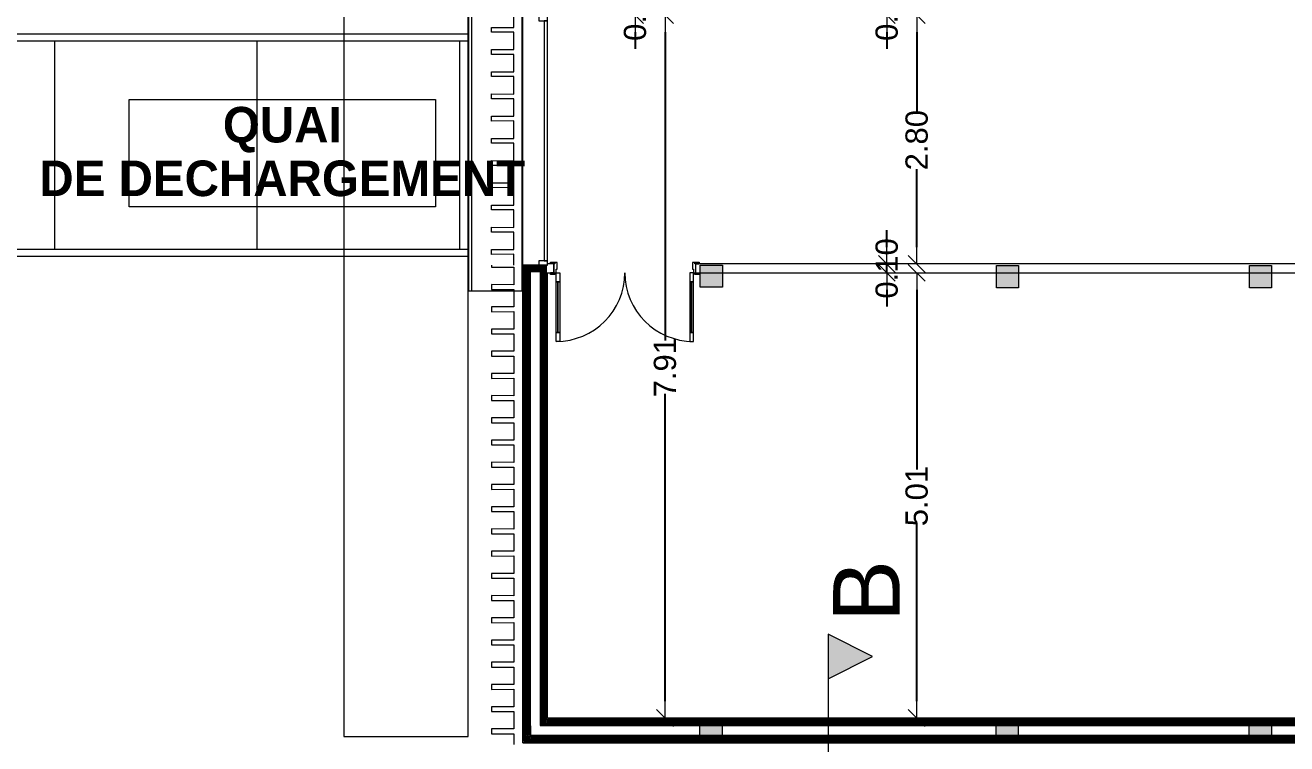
# Model space of a CAD drawing. Header units: millimetres. Extents: x -284281 to 1648660, y -821378 to -151356.
# Drawn here: x -212502 to -198307, y -253406 to -245319 of the extents above; entities that cross this region are included whole.
import ezdxf

# ---------------------------------------------------------------- set-up
doc = ezdxf.new("R2010")
doc.units = ezdxf.units.MM
doc.header["$MEASUREMENT"] = 0
doc.set_wipeout_variables(frame=1)
doc.linetypes.add('Wipeout_Contour', pattern=[1000, 0, -1000])
doc.layers.get('Defpoints').update_dxf_attribs({"color": 250})
for name, color, linetype in [('Cars', 7, 'Continuous'), ('Cotations - 1_100', 7, 'Continuous'), ('Hachure', 7, 'Continuous'), ('Marques - Coupes', 7, 'Continuous'), ('Nouveau_0', 7, 'Continuous'), ('Nouveau_Co-Structure', 7, 'Continuous'), ('Portes ARCHICAD', 7, 'Continuous'), ('Sols_ Dalles', 7, 'Continuous'), ('Structure - Murs extérieurs', 7, 'Continuous')]:
    doc.layers.add(name, color=color, linetype=linetype)
doc.styles.add('STYLE_GENERE_2', font='arial.ttf')
doc.styles.add('STYLE_GENERE_4', font='AGENCYB.TTF')
doc.dimstyles.new('STYLE_GENERE__4', dxfattribs={"dimtxt": 250, "dimasz": 190, "dimexe": 0.18, "dimexo": 0.0625, "dimgap": 0, "dimtad": 0, "dimlfac": 0.001, "dimzin": 0, "dimdsep": 46, "dimtxsty": 'STYLE_GENERE_2', "dimblk": 'ARROWHEAD_6', "dimblk1": 'ARROWHEAD_6', "dimblk2": 'ARROWHEAD_6', "dimcen": 0.09, "dimse1": 1, "dimse2": 1, "dimclrd": 7, "dimclre": 7, "dimclrt": 7, "dimazin": 0, "dimtfac": 1, "dimtdec": 4, "dimtmove": 0, "dimatfit": 3, "dimfxl": 1, "dimtolj": 1, "dimtzin": 0, "dimarcsym": 0})
doc.dimstyles.new('STYLE_GENERE__5', dxfattribs={"dimtxt": 250, "dimasz": 190, "dimexe": 0.18, "dimexo": 0.0625, "dimgap": 0, "dimtad": 0, "dimtih": 1, "dimtoh": 1, "dimlfac": 0.001, "dimzin": 0, "dimdsep": 46, "dimtxsty": 'STYLE_GENERE_2', "dimblk": 'ARROWHEAD_6', "dimblk1": 'ARROWHEAD_6', "dimblk2": 'ARROWHEAD_6', "dimcen": 0.09, "dimse1": 1, "dimse2": 1, "dimclrd": 7, "dimclre": 7, "dimclrt": 7, "dimazin": 0, "dimtfac": 1, "dimtdec": 4, "dimtmove": 0, "dimatfit": 3, "dimfxl": 1, "dimtolj": 1, "dimtzin": 0, "dimarcsym": 0})
pattern_1 = [(45, (0, 175), (-55.684659, 55.684659), [0, -52.5, 0, -78.75]), (110, (175, 175), (74.000794, 26.934086), [0, -38.5, 0, -66.5])]
pattern_2 = [(45, (0, 0), (-7.0710678, 7.0710678), [])]

# ---------------------------------------------------------------- blocks, each defined once
blk = doc.blocks.new('Mur_3_1', base_point=(244226, -253396))
at = {"color": 254, "linetype": 'Wipeout_Contour', "lineweight": 0, "ltscale": 1005184.760481232}
blk.add_wipeout([(219226, -253381), (219226, -253396), (219241, -253381)], dxfattribs=at)
at = {"linetype": 'Continuous', "lineweight": 5, "true_color": 0x5f5f5f}
h = blk.add_hatch(dxfattribs=at)
h.set_pattern_fill('ENDUIT_0001', color=251, style=0, pattern_type=2)
h.set_pattern_definition(pattern_1)
h.paths.add_polyline_path([(219226, -253381), (219226, -253396), (219241, -253381)])
at = {"color": 254, "linetype": 'Wipeout_Contour', "lineweight": 0, "ltscale": 1005132.996614195}
blk.add_wipeout([(219311, -253311), (219241, -253311), (219241, -253381)], dxfattribs=at)
at = {"linetype": 'Continuous', "lineweight": 5, "true_color": 0x5f5f5f}
h = blk.add_hatch(dxfattribs=at)
h.set_pattern_fill('BRIQUES_TERRE_CUITE__INT_97', color=251, style=0, pattern_type=2)
h.set_pattern_definition(pattern_2)
h.paths.add_polyline_path([(219311, -253311), (219241, -253311), (219241, -253381)])
at = {"color": 254, "linetype": 'Wipeout_Contour', "lineweight": 0, "ltscale": 1005077.412190954}
blk.add_wipeout([(219421, -253201), (219311, -253201), (219311, -253311)], dxfattribs=at)
at = {"color": 254, "linetype": 'Wipeout_Contour', "lineweight": 0, "ltscale": 1005104.347246534}
blk.add_wipeout([(219491, -253116), (219491, -253131), (219506, -253116)], dxfattribs=at)
at = {"color": 254, "linetype": 'Wipeout_Contour', "lineweight": 0, "ltscale": 1005206.020442623}
blk.add_wipeout([(219226, -253396), (219241, -253396), (219241, -253381)], dxfattribs=at)
at = {"linetype": 'Continuous', "lineweight": 5, "true_color": 0x5f5f5f}
h = blk.add_hatch(dxfattribs=at)
h.set_pattern_fill('ENDUIT_0001', color=251, style=0, pattern_type=2)
h.set_pattern_definition(pattern_1)
h.paths.add_polyline_path([(219491, -253116), (219491, -253131), (219506, -253116)])
h = blk.add_hatch(dxfattribs=at)
h.set_pattern_fill('ENDUIT_0001', color=251, style=0, pattern_type=2)
h.set_pattern_definition(pattern_1)
h.paths.add_polyline_path([(219226, -253396), (219241, -253396), (219241, -253381)])
at = {"color": 254, "linetype": 'Wipeout_Contour', "lineweight": 0, "ltscale": 1005078.374192049}
blk.add_wipeout([(219421, -253131), (219421, -253201), (219491, -253131)], dxfattribs=at)
at = {"color": 254, "linetype": 'Wipeout_Contour', "lineweight": 0, "ltscale": 1373971.180505393}
blk.add_wipeout([(219241, -253396), (244211, -253396), (244211, -253381), (219241, -253381)], dxfattribs=at)
at = {"linetype": 'Continuous', "lineweight": 5, "true_color": 0x5f5f5f}
h = blk.add_hatch(dxfattribs=at)
h.set_pattern_fill('BRIQUES_TERRE_CUITE__INT_97', color=251, style=0, pattern_type=2)
h.set_pattern_definition(pattern_2)
h.paths.add_polyline_path([(219421, -253131), (219421, -253201), (219491, -253131)])
h = blk.add_hatch(dxfattribs=at)
h.set_pattern_fill('ENDUIT_0001', color=251, style=0, pattern_type=2)
h.set_pattern_definition(pattern_1)
h.paths.add_polyline_path([(219241, -253396), (244211, -253396), (244211, -253381), (219241, -253381)])
at = {"color": 254, "linetype": 'Wipeout_Contour', "lineweight": 0, "ltscale": 1005231.83702656}
blk.add_wipeout([(219241, -253381), (219311, -253381), (219311, -253311)], dxfattribs=at)
at = {"linetype": 'Continuous', "lineweight": 5, "true_color": 0x5f5f5f}
h = blk.add_hatch(dxfattribs=at)
h.set_pattern_fill('BRIQUES_TERRE_CUITE__INT_97', color=251, style=0, pattern_type=2)
h.set_pattern_definition(pattern_2)
h.paths.add_polyline_path([(219241, -253381), (219311, -253381), (219311, -253311)])
at = {"color": 7, "linetype": 'Continuous', "lineweight": 5, "flags": 128}
blk.add_lwpolyline([(219226, -253396), (219226, -253381)], dxfattribs=at)
at = {"color": 254, "linetype": 'Wipeout_Contour', "lineweight": 0, "ltscale": 1373840.174036348}
blk.add_wipeout([(219311, -253381), (244141, -253381), (244141, -253311), (219311, -253311)], dxfattribs=at)
at = {"linetype": 'Continuous', "lineweight": 5, "true_color": 0x5f5f5f}
h = blk.add_hatch(dxfattribs=at)
h.set_pattern_fill('BRIQUES_TERRE_CUITE__INT_97', color=251, style=0, pattern_type=2)
h.set_pattern_definition(pattern_2)
h.paths.add_polyline_path([(219311, -253381), (244141, -253381), (244141, -253311), (219311, -253311)])
at = {"color": 7, "linetype": 'Continuous', "lineweight": 5, "flags": 128}
blk.add_lwpolyline([(219226, -253396), (244211, -253396)], dxfattribs=at)
at = {"color": 254, "linetype": 'Wipeout_Contour', "lineweight": 0, "ltscale": 1005232.678426696}
blk.add_wipeout([(219311, -253311), (219421, -253311), (219421, -253201)], dxfattribs=at)
at = {"color": 7, "linetype": 'Continuous', "lineweight": 5}
for p, q in [((219311, -253201), (219311, -253311)), ((219241, -253311), (219241, -253381)), ((219241, -253381), (219311, -253381))]:
    blk.add_line(p, q, dxfattribs=at)
at = {"color": 254, "linetype": 'Wipeout_Contour', "lineweight": 0, "ltscale": 1373565.865385127}
blk.add_wipeout([(219421, -253311), (244031, -253311), (244031, -253201), (219421, -253201)], dxfattribs=at)
at = {"color": 7, "linetype": 'Continuous', "lineweight": 5}
for p, q in [((219311, -253311), (219421, -253311)), ((219421, -253311), (244031, -253311)), ((219311, -253381), (244141, -253381))]:
    blk.add_line(p, q, dxfattribs=at)
at = {"color": 254, "linetype": 'Wipeout_Contour', "lineweight": 0, "ltscale": 1005125.607326897}
blk.add_wipeout([(219506, -253116), (219491, -253131), (219506, -253131)], dxfattribs=at)
at = {"linetype": 'Continuous', "lineweight": 5, "true_color": 0x5f5f5f}
h = blk.add_hatch(dxfattribs=at)
h.set_pattern_fill('ENDUIT_0001', color=251, style=0, pattern_type=2)
h.set_pattern_definition(pattern_1)
h.paths.add_polyline_path([(219506, -253116), (219491, -253131), (219506, -253131)])
at = {"color": 254, "linetype": 'Wipeout_Contour', "lineweight": 0, "ltscale": 1366128.795733083}
blk.add_wipeout([(238846, -253116), (219506, -253116), (219506, -253131), (238846, -253131)], dxfattribs=at)
at = {"linetype": 'Continuous', "lineweight": 5, "true_color": 0x5f5f5f}
h = blk.add_hatch(dxfattribs=at)
h.set_pattern_fill('ENDUIT_0001', color=251, style=0, pattern_type=2)
h.set_pattern_definition(pattern_1)
h.paths.add_polyline_path([(238846, -253116), (219506, -253116), (219506, -253131), (238846, -253131)])
at = {"color": 254, "linetype": 'Wipeout_Contour', "lineweight": 0, "ltscale": 1005177.218901073}
blk.add_wipeout([(219491, -253131), (219421, -253201), (219491, -253201)], dxfattribs=at)
at = {"linetype": 'Continuous', "lineweight": 5, "true_color": 0x5f5f5f}
h = blk.add_hatch(dxfattribs=at)
h.set_pattern_fill('BRIQUES_TERRE_CUITE__INT_97', color=251, style=0, pattern_type=2)
h.set_pattern_definition(pattern_2)
h.paths.add_polyline_path([(219491, -253131), (219421, -253201), (219491, -253201)])
at = {"color": 254, "linetype": 'Wipeout_Contour', "lineweight": 0, "ltscale": 1373294.770412985}
blk.add_wipeout([(243961, -253131), (219491, -253131), (219491, -253201), (243961, -253201)], dxfattribs=at)
at = {"linetype": 'Continuous', "lineweight": 5, "true_color": 0x5f5f5f}
h = blk.add_hatch(dxfattribs=at)
h.set_pattern_fill('BRIQUES_TERRE_CUITE__INT_97', color=251, style=0, pattern_type=2)
h.set_pattern_definition(pattern_2)
h.paths.add_polyline_path([(243961, -253131), (219491, -253131), (219491, -253201), (243961, -253201)])
at = {"color": 7, "linetype": 'Continuous', "lineweight": 5}
for p, q in [((219421, -253131), (219421, -253201)), ((219421, -253201), (219491, -253201)), ((219491, -253116), (219491, -253131)), ((238846, -253131), (219491, -253131)), ((219491, -253201), (243961, -253201))]:
    blk.add_line(p, q, dxfattribs=at)
at = {"color": 7, "linetype": 'Continuous', "lineweight": 5, "flags": 128}
blk.add_lwpolyline([(238846, -253116), (219506, -253116)], dxfattribs=at)
blk = doc.blocks.new('Porte garage coulissante verticale 25')
at = {"layer": 'Portes ARCHICAD', "color": 7, "linetype": 'Continuous', "lineweight": 5}
for p, q in [((-1350, 0), (-1400, 0)), ((-1400, 0), (-1400, -100)), ((-1400, 0), (-1400, -15)), ((-1400, 0), (-1400, -15)), ((1350, 0), (-1350, 0)), ((-1350, 0), (-1350, -40)), ((-1350, -100), (-1350, 0)), ((1350, -40), (1350, 0)), ((1400, 0), (1350, 0)), ((1350, 0), (1350, -100)), ((1400, -100), (1400, 0)), ((1400, 0), (1400, -15)), ((1400, 0), (1400, -15)), ((-1400, -15), (-1400, -85)), ((-1400, -15), (-1400, -85)), ((-1400, -85), (-1400, -100)), ((-1400, -85), (-1400, -100)), ((-1400, -85), (-1400, -100)), ((-1400, -85), (-1400, -100)), ((-1400, -100), (-1350, -100)), ((-1400, -100), (-1400, -195)), ((-1400, -100), (-1400, -195)), ((-1350, -40), (1350, -40)), ((1350, -100), (1400, -100)), ((1400, -15), (1400, -85)), ((1400, -15), (1400, -85)), ((1400, -85), (1400, -100)), ((1400, -85), (1400, -100)), ((1400, -85), (1400, -100)), ((1400, -85), (1400, -100)), ((1400, -100), (1400, -195)), ((1400, -100), (1400, -195)), ((-1400, -195), (-1400, -265)), ((-1400, -195), (-1400, -265)), ((-1400, -265), (-1400, -280)), ((1400, -195), (1400, -265)), ((1400, -195), (1400, -265)), ((1400, -265), (1400, -280))]:
    blk.add_line(p, q, dxfattribs=at)
blk = doc.blocks.new('Mur_4_1', base_point=(219226, -253396))
at = {"color": 254, "linetype": 'Wipeout_Contour', "lineweight": 0, "ltscale": 1332168.259799446}
blk.add_wipeout([(219226, -253381), (219241, -253381), (219241, -248021), (219226, -248021)], dxfattribs=at)
at = {"linetype": 'Continuous', "lineweight": 5, "true_color": 0x5f5f5f}
h = blk.add_hatch(dxfattribs=at)
h.set_pattern_fill('ENDUIT_0001', color=251, style=0, pattern_type=2)
h.set_pattern_definition(pattern_1)
h.paths.add_polyline_path([(219226, -253381), (219241, -253381), (219241, -248021), (219226, -248021)])
at = {"color": 254, "linetype": 'Wipeout_Contour', "lineweight": 0, "ltscale": 1332226.776598071}
blk.add_wipeout([(219241, -248021), (219241, -253311), (219311, -253311), (219311, -248091)], dxfattribs=at)
at = {"linetype": 'Continuous', "lineweight": 5, "true_color": 0x5f5f5f}
h = blk.add_hatch(dxfattribs=at)
h.set_pattern_fill('BRIQUES_TERRE_CUITE__INT_97', color=251, style=0, pattern_type=2)
h.set_pattern_definition(pattern_2)
h.paths.add_polyline_path([(219241, -248021), (219241, -253311), (219311, -253311), (219311, -248091)])
at = {"color": 7, "linetype": 'Continuous', "lineweight": 5}
blk.add_line((219241, -253311), (219241, -253381), dxfattribs=at)
at = {"color": 254, "linetype": 'Wipeout_Contour', "lineweight": 0, "ltscale": 1332349.972017636}
blk.add_wipeout([(219311, -248091), (219311, -253201), (219421, -253201), (219421, -248091)], dxfattribs=at)
at = {"color": 7, "linetype": 'Continuous', "lineweight": 5}
blk.add_line((219311, -253201), (219311, -253311), dxfattribs=at)
at = {"color": 254, "linetype": 'Wipeout_Contour', "lineweight": 0, "ltscale": 1332593.106806887}
blk.add_wipeout([(219506, -253116), (219506, -248106), (219491, -248106), (219491, -253116)], dxfattribs=at)
at = {"linetype": 'Continuous', "lineweight": 5, "true_color": 0x5f5f5f}
h = blk.add_hatch(dxfattribs=at)
h.set_pattern_fill('ENDUIT_0001', color=251, style=0, pattern_type=2)
h.set_pattern_definition(pattern_1)
h.paths.add_polyline_path([(219506, -253116), (219506, -248106), (219491, -248106), (219491, -253116)])
at = {"color": 254, "linetype": 'Wipeout_Contour', "lineweight": 0, "ltscale": 1332376.448844972}
blk.add_wipeout([(219421, -248021), (219421, -253131), (219491, -253131), (219491, -248021)], dxfattribs=at)
at = {"linetype": 'Continuous', "lineweight": 5, "true_color": 0x5f5f5f}
h = blk.add_hatch(dxfattribs=at)
h.set_pattern_fill('BRIQUES_TERRE_CUITE__INT_97', color=251, style=0, pattern_type=2)
h.set_pattern_definition(pattern_2)
h.paths.add_polyline_path([(219421, -248021), (219421, -253131), (219491, -253131), (219491, -248021)])
at = {"color": 7, "linetype": 'Continuous', "lineweight": 5}
for p, q in [((219421, -253131), (219421, -253201)), ((219491, -253116), (219491, -253131))]:
    blk.add_line(p, q, dxfattribs=at)
at = {"color": 7, "linetype": 'Continuous', "lineweight": 5, "flags": 128}
blk.add_lwpolyline([(219506, -253116), (219506, -248106)], dxfattribs=at)
at = {"color": 254, "linetype": 'Wipeout_Contour', "lineweight": 0, "ltscale": 1324508.002782942}
blk.add_wipeout([(219311, -248091), (219421, -248091), (219421, -248021), (219241, -248021)], dxfattribs=at)
at = {"linetype": 'Continuous', "lineweight": 5, "true_color": 0x5f5f5f}
h = blk.add_hatch(dxfattribs=at)
h.set_pattern_fill('BRIQUES_TERRE_CUITE__INT_97', color=251, style=0, pattern_type=2)
h.set_pattern_definition(pattern_2)
h.paths.add_polyline_path([(219311, -248091), (219421, -248091), (219421, -248021), (219241, -248021)])
at = {"color": 7, "linetype": 'Continuous', "lineweight": 5}
for p, q in [((219241, -248021), (219226, -248021)), ((219241, -248021), (219241, -253311)), ((219311, -248021), (219241, -248021)), ((219311, -248021), (219241, -248021)), ((219406, -248021), (219311, -248021)), ((219406, -248021), (219311, -248021)), ((219311, -248091), (219311, -253201)), ((219311, -248091), (219421, -248091)), ((219421, -248021), (219406, -248021)), ((219421, -248021), (219406, -248021)), ((219491, -248021), (219421, -248021)), ((219421, -248091), (219421, -253131)), ((219491, -248021), (219491, -248106)), ((219506, -248021), (219491, -248021)), ((219491, -248106), (219506, -248106)), ((219491, -253116), (219491, -248106))]:
    blk.add_line(p, q, dxfattribs=at)
at = {"color": 7, "linetype": 'Continuous', "lineweight": 5, "flags": 128}
blk.add_lwpolyline([(219226, -248021), (219226, -253381)], dxfattribs=at)
at = {"layer": 'Portes ARCHICAD', "color": 7, "linetype": 'Continuous', "lineweight": 5, "zscale": 1000, "rotation": 270}
blk.add_blockref('Porte garage coulissante verticale 25', (219506, -246621), dxfattribs=at)
blk = doc.blocks.new('Porte double 25_7')
at = {"layer": 'Portes ARCHICAD', "color": 7, "linetype": 'Continuous', "lineweight": 5}
for p, q in [((-772, 772), (-772, 672)), ((-732, 772), (-772, 772)), ((-732, 672), (-732, 772)), ((732, 672), (732, 772)), ((732, 772), (772, 772)), ((772, 772), (772, 672)), ((-772, 672), (-732, 672)), ((-752, 672), (-752, 100)), ((772, 672), (732, 672)), ((752, 672), (752, 100)), ((-837, 0), (-837, 19)), ((-837, 19), (-787, 19)), ((-787, 0), (-837, 0)), ((-800, 0), (-837, 0)), ((-800, 0), (-837, 0)), ((-772, 0), (-800, 0)), ((-800, 0), (-800, -115)), ((-800, 0), (-800, -100)), ((-800, 0), (-800, -100)), ((-787, 19), (-787, 0)), ((-732, 100), (-772, 100)), ((-772, 100), (-772, 0)), ((-772, -40), (-772, 0)), ((-772, 0), (-732, 0)), ((-732, 0), (-732, 100)), ((732, 0), (732, 100)), ((732, 100), (772, 100)), ((772, 0), (732, 0)), ((772, 100), (772, 0)), ((800, 0), (772, 0)), ((772, 0), (772, -40)), ((787, 19), (837, 19)), ((787, 0), (787, 19)), ((837, 0), (787, 0)), ((800, -115), (800, 0)), ((800, 0), (800, -100)), ((800, 0), (800, -100)), ((800, 0), (837, 0)), ((800, 0), (837, 0)), ((837, 19), (837, 0)), ((-837, -119), (-837, -100)), ((-837, -100), (-787, -100)), ((-800, -100), (-837, -100)), ((-800, -100), (-837, -100)), ((-787, -119), (-837, -119)), ((-800, -115), (-760, -115)), ((-787, -100), (-787, -119)), ((-760, -40), (-772, -40)), ((-760, -115), (-760, -40)), ((772, -40), (760, -40)), ((760, -40), (760, -115)), ((760, -115), (800, -115)), ((787, -100), (837, -100)), ((787, -119), (787, -100)), ((837, -119), (787, -119)), ((800, -100), (837, -100)), ((800, -100), (837, -100)), ((837, -100), (837, -119))]:
    blk.add_line(p, q, dxfattribs=at)
at = {"layer": 'Portes ARCHICAD', "color": 7, "linetype": 'Continuous', "lineweight": 5, "flags": 128}
for points in [[(-772, 672), (-772, 100), (-752, 100), (-752, 672)], [(-752, 672), (-752, 100), (-732, 100), (-732, 672)], [(752, 672), (752, 100), (732, 100), (732, 672)], [(772, 672), (772, 100), (752, 100), (752, 672)]]:
    blk.add_lwpolyline(points, close=True, dxfattribs=at)
at = {"layer": 'Portes ARCHICAD', "color": 7, "linetype": 'Continuous', "lineweight": 5}
for centre, start, end in [((-772, 0), 0, 90), ((772, 0), 90, 180)]:
    blk.add_arc(centre, 772, start, end, dxfattribs=at)
blk = doc.blocks.new('Mur_136_1', base_point=(219226, -248106))
at = {"layer": 'Structure - Murs extérieurs', "color": 7, "linetype": 'Continuous', "lineweight": 5}
for p, q in [((219491, -248021), (219491, -248106)), ((219491, -248106), (219506, -248106)), ((219574, -248006), (219537, -248006)), ((219574, -248106), (219537, -248106)), ((219574, -248106), (219574, -248006)), ((221174, -248006), (221211, -248006)), ((221174, -248106), (221174, -248006)), ((221174, -248106), (221211, -248106))]:
    blk.add_line(p, q, dxfattribs=at)
at = {"layer": 'Structure - Murs extérieurs', "color": 7, "linetype": 'Continuous', "lineweight": 5, "flags": 128}
for points in [[(219574, -248006), (219506, -248006)], [(219506, -248106), (219574, -248106)], [(233861, -248006), (221174, -248006)], [(221174, -248106), (236597, -248106)]]:
    blk.add_lwpolyline(points, dxfattribs=at)
at = {"layer": 'Portes ARCHICAD', "color": 7, "linetype": 'Continuous', "lineweight": 5, "zscale": 1000, "rotation": 180}
blk.add_blockref('Porte double 25_7', (220374, -248106), dxfattribs=at)
blk = doc.blocks.new('Loading-Equipment_Dock-shelters_NORSUD_Retractible-Gate')
at = {"color": 251, "linetype": 'Continuous', "lineweight": 5, "true_color": 0x5f5f5f, "flags": 128}
for points in [[(-1636.016, -30.00005), (-1635, -30.00005), (1635, -30.00005), (1636.016, -30.00005), (1641.756, -30.00005), (1647.626, -30.00005), (1653.553, -30.00005), (1659.454, -30.00005), (1665.239, -30.00005), (1670.814, -30.00005), (1676.084, -30.00005), (1680.962, -30.00005), (1685.37, -30.00005), (1689.244, -30.00005), (1692.538, -30.00005), (1695.224, -30.00005), (1697.296, -30.00005), (1698.762, -30.00005), (1699.648, -30.00005), (1700, -30.00005), (1699.992, 0), (1699.648, 0), (1698.762, 0), (1697.296, 0), (1695.224, 0), (1692.538, 0), (1689.244, 0), (1685.37, 0), (1680.962, 0), (1676.084, 0), (1670.814, 0), (1665.239, 0), (1659.454, 0), (1653.553, 0), (1647.626, 0), (1641.756, 0), (1636.016, 0), (1635, 0), (-1635, 0), (-1636.016, 0), (-1641.756, 0), (-1647.626, 0), (-1653.553, 0), (-1659.454, 0), (-1665.24, 0), (-1670.814, 0), (-1676.084, 0), (-1680.962, 0), (-1685.37, 0), (-1689.244, 0), (-1692.538, 0), (-1695.224, 0), (-1697.296, 0), (-1698.762, 0), (-1699.648, 0), (-1700, 0), (-1699.992, -30.00005), (-1699.648, -30.00005), (-1698.762, -30.00005), (-1697.296, -30.00005), (-1695.224, -30.00005), (-1692.538, -30.00005), (-1689.244, -30.00005), (-1685.37, -30.00005), (-1680.962, -30.00005), (-1676.084, -30.00005), (-1670.814, -30.00005), (-1665.24, -30.00005), (-1659.454, -30.00005), (-1653.553, -30.00005), (-1647.626, -30.00005), (-1641.756, -30.00005)], [(-1700, -596.3749), (1700, -596.3749), (1700, -33.00335), (-1700, -33.00335)]]:
    blk.add_lwpolyline(points, close=True, dxfattribs=at)
blk = doc.blocks.new('Tôle profilée 25_35')
at = {"color": 7, "linetype": 'Continuous', "lineweight": 5}
for p, q in [((-250, 5395), (-250, 5372.5)), ((-250, 5372.5), (0, 5373.5)), ((0, 5373.5), (0, 5176.5)), ((-250, 5177.5), (-250, 5150)), ((0, 5176.5), (-250, 5177.5)), ((-250, 5150), (-250, 5122.5)), ((-250, 5122.5), (0, 5123.5)), ((0, 5123.5), (0, 4926.5)), ((-250, 4927.5), (-250, 4900)), ((0, 4926.5), (-250, 4927.5)), ((-250, 4900), (-250, 4872.5)), ((-250, 4872.5), (0, 4873.5)), ((0, 4873.5), (0, 4676.5)), ((-250, 4677.5), (-250, 4650)), ((0, 4676.5), (-250, 4677.5)), ((-250, 4650), (-250, 4622.5)), ((-250, 4622.5), (0, 4623.5)), ((0, 4623.5), (0, 4426.5)), ((-250, 4427.5), (-250, 4400)), ((0, 4426.5), (-250, 4427.5)), ((-250, 4400), (-250, 4372.5)), ((-250, 4372.5), (0, 4373.5)), ((0, 4373.5), (0, 4176.5)), ((-250, 4177.5), (-250, 4150)), ((0, 4176.5), (-250, 4177.5)), ((-250, 4150), (-250, 4122.5)), ((-250, 4122.5), (0, 4123.5)), ((0, 4123.5), (0, 3926.5)), ((-250, 3927.5), (-250, 3900)), ((0, 3926.5), (-250, 3927.5)), ((-250, 3900), (-250, 3872.5)), ((-250, 3872.5), (0, 3873.5)), ((0, 3873.5), (0, 3676.5)), ((-250, 3677.5), (-250, 3650)), ((0, 3676.5), (-250, 3677.5)), ((-250, 3650), (-250, 3622.5)), ((-250, 3622.5), (0, 3623.5)), ((0, 3623.5), (0, 3426.5)), ((-250, 3427.5), (-250, 3400)), ((0, 3426.5), (-250, 3427.5)), ((-250, 3400), (-250, 3372.5)), ((-250, 3372.5), (0, 3373.5)), ((0, 3373.5), (0, 3176.5)), ((-250, 3177.5), (-250, 3150)), ((0, 3176.5), (-250, 3177.5)), ((-250, 3150), (-250, 3122.5)), ((-250, 3122.5), (0, 3123.5)), ((0, 3123.5), (0, 2926.5)), ((-250, 2927.5), (-250, 2900)), ((0, 2926.5), (-250, 2927.5)), ((-250, 2900), (-250, 2872.5)), ((-250, 2872.5), (0, 2873.5)), ((0, 2873.5), (0, 2676.5)), ((-250, 2677.5), (-250, 2650)), ((0, 2676.5), (-250, 2677.5)), ((-250, 2650), (-250, 2622.5)), ((-250, 2622.5), (0, 2623.5)), ((0, 2623.5), (0, 2426.5)), ((-250, 2427.5), (-250, 2400)), ((0, 2426.5), (-250, 2427.5)), ((-250, 2400), (-250, 2372.5)), ((-250, 2372.5), (0, 2373.5)), ((0, 2373.5), (0, 2176.5)), ((-250, 2177.5), (-250, 2150)), ((0, 2176.5), (-250, 2177.5)), ((-250, 2150), (-250, 2122.5)), ((-250, 2122.5), (0, 2123.5)), ((0, 2123.5), (0, 1926.5)), ((-250, 1927.5), (-250, 1900)), ((0, 1926.5), (-250, 1927.5)), ((-250, 1900), (-250, 1872.5)), ((-250, 1872.5), (0, 1873.5)), ((0, 1873.5), (0, 1676.5)), ((-250, 1677.5), (-250, 1650)), ((0, 1676.5), (-250, 1677.5)), ((-250, 1650), (-250, 1622.5)), ((-250, 1622.5), (0, 1623.5)), ((0, 1623.5), (0, 1426.5)), ((-250, 1427.5), (-250, 1400)), ((0, 1426.5), (-250, 1427.5)), ((-250, 1400), (-250, 1372.5)), ((-250, 1372.5), (0, 1373.5)), ((0, 1373.5), (0, 1176.5)), ((-250, 1177.5), (-250, 1150)), ((0, 1176.5), (-250, 1177.5)), ((-250, 1150), (-250, 1122.5)), ((-250, 1122.5), (0, 1123.5)), ((0, 1123.5), (0, 926.5)), ((-250, 927.5), (-250, 900)), ((0, 926.5), (-250, 927.5)), ((-250, 900), (-250, 872.5)), ((-250, 872.5), (0, 873.5)), ((0, 873.5), (0, 676.5)), ((-250, 677.5), (-250, 650)), ((0, 676.5), (-250, 677.5)), ((-250, 650), (-250, 622.5)), ((-250, 622.5), (0, 623.5)), ((0, 623.5), (0, 426.5)), ((-250, 427.5), (-250, 400)), ((0, 426.5), (-250, 427.5)), ((-250, 400), (-250, 372.5)), ((-250, 372.5), (0, 373.5)), ((0, 373.5), (0, 176.5)), ((-250, 177.5), (-250, 150)), ((0, 176.5), (-250, 177.5)), ((-250, 150), (-250, 122.5)), ((-250, 122.5), (0, 123.5)), ((0, 123.5), (0, 0))]:
    blk.add_line(p, q, dxfattribs=at)
blk = doc.blocks.new('Tôle profilée 25_45')
at = {"color": 7, "linetype": 'Continuous', "lineweight": 5}
for p, q in [((0, 2800), (0, 2676.5)), ((-250, 2677.5), (-250, 2650)), ((0, 2676.5), (-250, 2677.5)), ((-250, 2650), (-250, 2622.5)), ((-250, 2622.5), (0, 2623.5)), ((0, 2623.5), (0, 2426.5)), ((-250, 2427.5), (-250, 2400)), ((0, 2426.5), (-250, 2427.5)), ((-250, 2400), (-250, 2372.5)), ((-250, 2372.5), (0, 2373.5)), ((0, 2373.5), (0, 2176.5)), ((-250, 2177.5), (-250, 2150)), ((0, 2176.5), (-250, 2177.5)), ((-250, 2150), (-250, 2122.5)), ((-250, 2122.5), (0, 2123.5)), ((0, 2123.5), (0, 1926.5)), ((-250, 1927.5), (-250, 1900)), ((0, 1926.5), (-250, 1927.5)), ((-250, 1900), (-250, 1872.5)), ((-250, 1872.5), (0, 1873.5)), ((0, 1873.5), (0, 1676.5)), ((-250, 1677.5), (-250, 1650)), ((0, 1676.5), (-250, 1677.5)), ((-250, 1650), (-250, 1622.5)), ((-250, 1622.5), (0, 1623.5)), ((0, 1623.5), (0, 1426.5)), ((-250, 1427.5), (-250, 1400)), ((0, 1426.5), (-250, 1427.5)), ((-250, 1400), (-250, 1372.5)), ((-250, 1372.5), (0, 1373.5)), ((0, 1373.5), (0, 1176.5)), ((-250, 1177.5), (-250, 1150)), ((0, 1176.5), (-250, 1177.5)), ((-250, 1150), (-250, 1122.5)), ((-250, 1122.5), (0, 1123.5)), ((0, 1123.5), (0, 926.5)), ((-250, 927.5), (-250, 900)), ((0, 926.5), (-250, 927.5)), ((-250, 900), (-250, 872.5)), ((-250, 872.5), (0, 873.5)), ((0, 873.5), (0, 676.5)), ((-250, 677.5), (-250, 650)), ((0, 676.5), (-250, 677.5)), ((-250, 650), (-250, 622.5)), ((-250, 622.5), (0, 623.5)), ((0, 623.5), (0, 426.5)), ((-250, 427.5), (-250, 400)), ((0, 426.5), (-250, 427.5)), ((-250, 400), (-250, 372.5)), ((-250, 372.5), (0, 373.5)), ((0, 373.5), (0, 176.5)), ((-250, 177.5), (-250, 150)), ((0, 176.5), (-250, 177.5)), ((-250, 150), (-250, 122.5)), ((-250, 122.5), (0, 123.5)), ((0, 123.5), (0, 0))]:
    blk.add_line(p, q, dxfattribs=at)
blk = doc.blocks.new('Truck Elev 02 16')
at = {"layer": 'Cars', "color": 25, "linetype": 'Continuous', "lineweight": 5, "true_color": 0x9a6861}
for p, q in [((-3393, 1250), (-15000, 1250)), ((-15000, 1250), (-15000, -1250)), ((-3393, 1171), (-15000, 1171)), ((-14892, -1171), (-14892, 1171)), ((-12614, -1171), (-12614, 1171)), ((-10336, -1171), (-10336, 1171)), ((-15000, -1171), (-3393, -1171)), ((-15000, -1250), (-3393, -1250))]:
    blk.add_line(p, q, dxfattribs=at)
blk = doc.blocks.new('ARROWHEAD_6')
at = {"color": 0, "linetype": 'Continuous', "lineweight": 0}
for p, q in [((0, 0), (-1, 0)), ((-0.5, -0.5), (0.5, 0.5))]:
    blk.add_line(p, q, dxfattribs=at)
blk = doc.blocks.new('*D1207')
at = {"layer": 'Cotations - 1_100', "color": 7, "linetype": 'Continuous', "lineweight": -2, "transparency": 16777216}
for p, q in [((-206434, -242042), (-205961, -242042)), ((-204819, -242042), (-205308, -242042))]:
    blk.add_line(p, q, dxfattribs=at)
at = {"layer": 'Defpoints', "color": 0, "linetype": 'Continuous', "transparency": 16777216}
for p in [(-204629, -240006), (-204629, -242042), (-206624, -253116)]:
    blk.add_point(p, dxfattribs=at)
at = {"layer": 'Cotations - 1_100', "color": 7, "linetype": 'Continuous', "lineweight": -2, "transparency": 16777216, "xscale": 190, "yscale": 190, "zscale": 190, "rotation": 180}
blk.add_blockref('ARROWHEAD_6', (-206624, -242042), dxfattribs=at)
at = {"layer": 'Cotations - 1_100', "color": 7, "linetype": 'Continuous', "lineweight": -2, "transparency": 16777216, "xscale": 190, "yscale": 190, "zscale": 190}
blk.add_blockref('ARROWHEAD_6', (-204629, -242042), dxfattribs=at)
at = {"layer": 'Cotations - 1_100', "color": 7, "linetype": 'Continuous', "lineweight": 5, "transparency": 16777216, "insert": (-205634, -242042), "char_height": 250, "attachment_point": 5, "style": 'STYLE_GENERE_2'}
blk.add_mtext('\\A1;2.00', dxfattribs=at)
blk = doc.blocks.new('*D1299')
at = {"layer": 'Cotations - 1_100', "color": 7, "linetype": 'Continuous', "lineweight": -2, "transparency": 16777216}
for p, q in [((-204339, -242042), (-198766, -242042)), ((-192358, -242042), (-197946, -242042))]:
    blk.add_line(p, q, dxfattribs=at)
at = {"layer": 'Defpoints', "color": 0, "linetype": 'Continuous', "transparency": 16777216}
for p in [(-204529, -240006), (-192168, -242042), (-192168, -245456)]:
    blk.add_point(p, dxfattribs=at)
at = {"layer": 'Cotations - 1_100', "color": 7, "linetype": 'Continuous', "lineweight": -2, "transparency": 16777216, "xscale": 190, "yscale": 190, "zscale": 190, "rotation": 180}
blk.add_blockref('ARROWHEAD_6', (-204529, -242042), dxfattribs=at)
at = {"layer": 'Cotations - 1_100', "color": 7, "linetype": 'Continuous', "lineweight": -2, "transparency": 16777216, "xscale": 190, "yscale": 190, "zscale": 190}
blk.add_blockref('ARROWHEAD_6', (-192168, -242042), dxfattribs=at)
at = {"layer": 'Cotations - 1_100', "color": 7, "linetype": 'Continuous', "lineweight": 5, "transparency": 16777216, "insert": (-198356, -242042), "char_height": 250, "attachment_point": 5, "style": 'STYLE_GENERE_2'}
blk.add_mtext('\\A1;12.36', dxfattribs=at)
blk = doc.blocks.new('*D1296')
at = {"layer": 'Cotations - 1_100', "color": 7, "linetype": 'Continuous', "lineweight": -2, "transparency": 16777216}
for p, q in [((-205303, -245396), (-205303, -248869)), ((-205303, -252926), (-205303, -249468))]:
    blk.add_line(p, q, dxfattribs=at)
at = {"layer": 'Defpoints', "color": 0, "linetype": 'Continuous', "transparency": 16777216}
for p in [(-205303, -245206), (-194404, -245206), (-206624, -253116)]:
    blk.add_point(p, dxfattribs=at)
at = {"layer": 'Cotations - 1_100', "color": 7, "linetype": 'Continuous', "lineweight": -2, "transparency": 16777216, "xscale": 190, "yscale": 190, "zscale": 190}
for p, rotation in [((-205303, -245206), 90), ((-205303, -253116), 270)]:
    blk.add_blockref('ARROWHEAD_6', p, dxfattribs=dict(at, rotation=rotation))
at = {"layer": 'Cotations - 1_100', "color": 7, "linetype": 'Continuous', "lineweight": 5, "transparency": 16777216, "insert": (-205303, -249168), "char_height": 250, "attachment_point": 5, "rotation": 90, "style": 'STYLE_GENERE_2'}
blk.add_mtext('\\A1;7.91', dxfattribs=at)
blk = doc.blocks.new('*D1297')
at = {"layer": 'Cotations - 1_100', "color": 7, "linetype": 'Continuous', "lineweight": -2, "transparency": 16777216}
for p, q in [((-205640, -244916), (-205640, -244726)), ((-205640, -245206), (-205640, -245106)), ((-205640, -245396), (-205640, -245586))]:
    blk.add_line(p, q, dxfattribs=at)
at = {"layer": 'Defpoints', "color": 0, "linetype": 'Continuous', "transparency": 16777216}
for p in [(-205640, -245106), (-194404, -245106), (-194404, -245206)]:
    blk.add_point(p, dxfattribs=at)
at = {"layer": 'Cotations - 1_100', "color": 7, "linetype": 'Continuous', "lineweight": -2, "transparency": 16777216, "xscale": 190, "yscale": 190, "zscale": 190}
for p, rotation in [((-205640, -245106), 270), ((-205640, -245206), 90)]:
    blk.add_blockref('ARROWHEAD_6', p, dxfattribs=dict(at, rotation=rotation))
at = {"layer": 'Cotations - 1_100', "color": 7, "linetype": 'Continuous', "lineweight": 5, "transparency": 16777216, "insert": (-205640, -245156), "char_height": 250, "attachment_point": 5, "rotation": 90, "style": 'STYLE_GENERE_2'}
blk.add_mtext('\\A1;0.10', dxfattribs=at)
blk = doc.blocks.new('*D1263')
at = {"layer": 'Cotations - 1_100', "color": 7, "linetype": 'Continuous', "lineweight": -2, "transparency": 16777216}
for p, q in [((-202471, -248296), (-202471, -250318)), ((-202471, -252926), (-202471, -250919))]:
    blk.add_line(p, q, dxfattribs=at)
at = {"layer": 'Defpoints', "color": 0, "linetype": 'Continuous', "transparency": 16777216}
for p in [(-206624, -248106), (-202471, -248106), (-206624, -253116)]:
    blk.add_point(p, dxfattribs=at)
at = {"layer": 'Cotations - 1_100', "color": 7, "linetype": 'Continuous', "lineweight": -2, "transparency": 16777216, "xscale": 190, "yscale": 190, "zscale": 190}
for p, rotation in [((-202471, -248106), 90), ((-202471, -253116), 270)]:
    blk.add_blockref('ARROWHEAD_6', p, dxfattribs=dict(at, rotation=rotation))
at = {"layer": 'Cotations - 1_100', "color": 7, "linetype": 'Continuous', "lineweight": 5, "transparency": 16777216, "insert": (-202471, -250618), "char_height": 250, "attachment_point": 5, "rotation": 90, "style": 'STYLE_GENERE_2'}
blk.add_mtext('\\A1;5.01', dxfattribs=at)
blk = doc.blocks.new('*D1264')
at = {"layer": 'Cotations - 1_100', "color": 7, "linetype": 'Continuous', "lineweight": -2, "transparency": 16777216}
for p, q in [((-202808, -247816), (-202808, -247626)), ((-202808, -248106), (-202808, -248006)), ((-202808, -248296), (-202808, -248486))]:
    blk.add_line(p, q, dxfattribs=at)
at = {"layer": 'Defpoints', "color": 0, "linetype": 'Continuous', "transparency": 16777216}
for p in [(-206624, -248006), (-206624, -248106), (-202808, -248006)]:
    blk.add_point(p, dxfattribs=at)
at = {"layer": 'Cotations - 1_100', "color": 7, "linetype": 'Continuous', "lineweight": -2, "transparency": 16777216, "xscale": 190, "yscale": 190, "zscale": 190}
for p, rotation in [((-202808, -248006), 270), ((-202808, -248106), 90)]:
    blk.add_blockref('ARROWHEAD_6', p, dxfattribs=dict(at, rotation=rotation))
at = {"layer": 'Cotations - 1_100', "color": 7, "linetype": 'Continuous', "lineweight": 5, "transparency": 16777216, "insert": (-202808, -248056), "char_height": 250, "attachment_point": 5, "rotation": 90, "style": 'STYLE_GENERE_2'}
blk.add_mtext('\\A1;0.10', dxfattribs=at)
blk = doc.blocks.new('*D1342')
at = {"layer": 'Cotations - 1_100', "color": 7, "linetype": 'Continuous', "lineweight": -2, "transparency": 16777216}
for p, q in [((-202471, -245396), (-202471, -246287)), ((-202471, -247816), (-202471, -246940))]:
    blk.add_line(p, q, dxfattribs=at)
at = {"layer": 'Defpoints', "color": 0, "linetype": 'Continuous', "transparency": 16777216}
for p in [(-202471, -245206), (-194404, -245206), (-206624, -248006)]:
    blk.add_point(p, dxfattribs=at)
at = {"layer": 'Cotations - 1_100', "color": 7, "linetype": 'Continuous', "lineweight": -2, "transparency": 16777216, "xscale": 190, "yscale": 190, "zscale": 190}
for p, rotation in [((-202471, -245206), 90), ((-202471, -248006), 270)]:
    blk.add_blockref('ARROWHEAD_6', p, dxfattribs=dict(at, rotation=rotation))
at = {"layer": 'Cotations - 1_100', "color": 7, "linetype": 'Continuous', "lineweight": 5, "transparency": 16777216, "insert": (-202471, -246613), "char_height": 250, "attachment_point": 5, "rotation": 90, "style": 'STYLE_GENERE_2'}
blk.add_mtext('\\A1;2.80', dxfattribs=at)
blk = doc.blocks.new('*D1343')
at = {"layer": 'Cotations - 1_100', "color": 7, "linetype": 'Continuous', "lineweight": -2, "transparency": 16777216}
for p, q in [((-202808, -244916), (-202808, -244726)), ((-202808, -245206), (-202808, -245106)), ((-202808, -245396), (-202808, -245586))]:
    blk.add_line(p, q, dxfattribs=at)
at = {"layer": 'Defpoints', "color": 0, "linetype": 'Continuous', "transparency": 16777216}
for p in [(-202808, -245106), (-194404, -245106), (-194404, -245206)]:
    blk.add_point(p, dxfattribs=at)
at = {"layer": 'Cotations - 1_100', "color": 7, "linetype": 'Continuous', "lineweight": -2, "transparency": 16777216, "xscale": 190, "yscale": 190, "zscale": 190}
for p, rotation in [((-202808, -245106), 270), ((-202808, -245206), 90)]:
    blk.add_blockref('ARROWHEAD_6', p, dxfattribs=dict(at, rotation=rotation))
at = {"layer": 'Cotations - 1_100', "color": 7, "linetype": 'Continuous', "lineweight": 5, "transparency": 16777216, "insert": (-202808, -245156), "char_height": 250, "attachment_point": 5, "rotation": 90, "style": 'STYLE_GENERE_2'}
blk.add_mtext('\\A1;0.10', dxfattribs=at)
blk = doc.blocks.new('Plan de coupe_2_1', base_point=(222661, -252424))
at = {"layer": 'Marques - Coupes', "linetype": 'Continuous', "lineweight": 0, "true_color": 0x000000}
for points in [[(222661, -252174), (222661, -252674), (223161, -252424)], [(222661, -262816), (223161, -262566), (222661, -262316)]]:
    blk.add_hatch(color=18, dxfattribs=at).paths.add_polyline_path(points)
at = {"layer": 'Marques - Coupes', "color": 7, "linetype": 'Continuous', "lineweight": 5}
blk.add_line((222661, -252674), (222661, -262316), dxfattribs=at)
at = {"layer": 'Marques - Coupes', "color": 7, "linetype": 'Continuous', "lineweight": 5, "flags": 128}
for points in [[(222661, -252174), (222661, -252674), (223161, -252424)], [(222661, -262816), (222661, -262316), (223161, -262566)]]:
    blk.add_lwpolyline(points, close=True, dxfattribs=at)
at = {"layer": 'Marques - Coupes', "color": 7, "lineweight": 5, "char_height": 750, "rotation": 90, "style": 'STYLE_GENERE_2'}
for s, insert, attachment_point in [('\\A1;{\\pqr;\\pt0;\\fArial|b0|i0|c0|p38;B}', (223468, -251338), 9), ('\\A1;{\\pql;\\pt0;\\fArial|b0|i0|c0|p38;B}', (223468, -263651), 7)]:
    blk.add_mtext(s, dxfattribs=dict(at, insert=insert, attachment_point=attachment_point))

msp = doc.modelspace()

# ---------------------------------------------------------------- hatches: boundary and pattern name
at = {"layer": 'Nouveau_Co-Structure', "linetype": 'Continuous', "lineweight": 5}
for points in [[(-204908.26627, -248018.89359), (-204908.26627, -248268.89359), (-204658.26627, -248268.89359), (-204658.26627, -248018.89359)], [(-204908.26627, -248018.89371), (-204908.26627, -248268.89371), (-204658.26627, -248268.89371), (-204658.26627, -248018.89371)], [(-201575.11145, -248023.96479), (-201575.11145, -248273.96479), (-201325.11145, -248273.96479), (-201325.11145, -248023.96479)], [(-201575.11145, -248023.96491), (-201575.11145, -248273.96491), (-201325.11145, -248273.96491), (-201325.11145, -248023.96491)], [(-198727.28911, -248023.96479), (-198727.28911, -248273.96479), (-198477.28911, -248273.96479), (-198477.28911, -248023.96479)], [(-198727.28911, -248023.96491), (-198727.28911, -248273.96491), (-198477.28911, -248273.96491), (-198477.28911, -248023.96491)]]:
    msp.add_hatch(color=1, dxfattribs=at).paths.add_polyline_path(points)

# ---------------------------------------------------------------- linework, layer by layer
at = {"layer": 'Hachure', "color": 7, "linetype": 'Continuous', "lineweight": 5, "flags": 128}
msp.add_lwpolyline([(-211332.0283, -246156.40316), (-207886.62841, -246156.40316), (-207886.62841, -247362.89316), (-211332.0283, -247362.89316)], close=True, dxfattribs=at)
at = {"layer": 'Nouveau_Co-Structure', "color": 7, "linetype": 'Continuous', "lineweight": 5}
for points in [[(-204908.26627, -248018.89359), (-204658.26627, -248018.89359), (-204658.26627, -248268.89359), (-204908.26627, -248268.89359)], [(-204908.26627, -248018.89371), (-204658.26627, -248018.89371), (-204658.26627, -248268.89371), (-204908.26627, -248268.89371)], [(-201575.11145, -248023.96479), (-201325.11145, -248023.96479), (-201325.11145, -248273.96479), (-201575.11145, -248273.96479)], [(-201575.11145, -248023.96491), (-201325.11145, -248023.96491), (-201325.11145, -248273.96491), (-201575.11145, -248273.96491)], [(-198727.28911, -248023.96479), (-198477.28911, -248023.96479), (-198477.28911, -248273.96479), (-198727.28911, -248273.96479)], [(-198727.28911, -248023.96491), (-198477.28911, -248023.96491), (-198477.28911, -248273.96491), (-198727.28911, -248273.96491)]]:
    msp.add_lwpolyline(points, close=True, dxfattribs=at)
at = {"layer": 'Sols_ Dalles', "color": 250, "linetype": 'Continuous', "lineweight": 5, "true_color": 0x1f1f1f}
msp.add_lwpolyline([(-208916.38387, -189719.45234), (-208916.38387, -253304.45116), (-208916.38387, -253324.45234), (-207516.38387, -253324.45234), (-207516.38387, -253304.45116), (-207516.38387, -188319.45234)], dxfattribs=at)

# ---------------------------------------------------------------- block references
at = {"color": 7, "lineweight": 5}
msp.add_blockref('Mur_3_1', (-181903.29814, -253395.57129), dxfattribs=at)
at = {"layer": 'Cars', "color": 7, "linetype": 'Continuous', "lineweight": 5, "zscale": 1000, "rotation": 180}
msp.add_blockref('Truck Elev 02 16', (-222509.36844, -246668.24048), dxfattribs=at)

# ---------------------------------------------------------------- dimensions: what is measured, and where the dimension line sits
at = {"layer": 'Cotations - 1_100', "color": 7, "linetype": 'Continuous', "lineweight": 5}
dim = msp.add_linear_dim(base=(-192168.29814, -242042.23842), p1=(-204528.78973, -240005.57129), p2=(-192168.29814, -245455.57132), dimstyle='STYLE_GENERE__5', dxfattribs=at)
dim.commit()
dim.dimension.update_dxf_attribs({"geometry": '*D1299', "text_midpoint": (-198355.97147, -242042.23842), "dimtype": 160})
for base, picture, middle in [((-205640.47815, -245105.57129), '*D1297', (-205640.47815, -245155.57129)), ((-202808.04473, -245105.57129), '*D1343', (-202808.04473, -245155.57129))]:
    dim = msp.add_linear_dim(base=base, p1=(-194403.54393, -245205.57129), p2=(-194403.54393, -245105.57129), angle=90, dimstyle='STYLE_GENERE__4', dxfattribs=at)
    dim.commit()
    dim.dimension.update_dxf_attribs({"geometry": picture, "text_midpoint": middle, "dimtype": 160, "text_rotation": 90})

# ---------------------------------------------------------------- next in the draw order: hatches: boundary and pattern name
at = {"layer": 'Nouveau_Co-Structure', "linetype": 'Continuous', "lineweight": 5}
for points in [[(-204911.36695, -253131.92162), (-204911.36695, -253381.92162), (-204661.36695, -253381.92162), (-204661.36695, -253131.92162)], [(-204911.36695, -253131.92174), (-204911.36695, -253381.92174), (-204661.36695, -253381.92174), (-204661.36695, -253131.92174)], [(-201578.21214, -253136.99282), (-201578.21214, -253386.99282), (-201328.21214, -253386.99282), (-201328.21214, -253136.99282)], [(-201578.21214, -253136.99294), (-201578.21214, -253386.99294), (-201328.21214, -253386.99294), (-201328.21214, -253136.99294)], [(-198730.3898, -253136.99282), (-198730.3898, -253386.99282), (-198480.3898, -253386.99282), (-198480.3898, -253136.99282)], [(-198730.3898, -253136.99294), (-198730.3898, -253386.99294), (-198480.3898, -253386.99294), (-198480.3898, -253136.99294)]]:
    msp.add_hatch(color=1, dxfattribs=at).paths.add_polyline_path(points)

# ---------------------------------------------------------------- next in the draw order: linework, layer by layer
at = {"layer": 'Nouveau_Co-Structure', "color": 7, "linetype": 'Continuous', "lineweight": 5}
for points in [[(-204911.36695, -253131.92162), (-204661.36695, -253131.92162), (-204661.36695, -253381.92162), (-204911.36695, -253381.92162)], [(-204911.36695, -253131.92174), (-204661.36695, -253131.92174), (-204661.36695, -253381.92174), (-204911.36695, -253381.92174)], [(-201578.21214, -253136.99282), (-201328.21214, -253136.99282), (-201328.21214, -253386.99282), (-201578.21214, -253386.99282)], [(-201578.21214, -253136.99294), (-201328.21214, -253136.99294), (-201328.21214, -253386.99294), (-201578.21214, -253386.99294)], [(-198730.3898, -253136.99282), (-198480.3898, -253136.99282), (-198480.3898, -253386.99282), (-198730.3898, -253386.99282)], [(-198730.3898, -253136.99294), (-198480.3898, -253136.99294), (-198480.3898, -253386.99294), (-198730.3898, -253386.99294)]]:
    msp.add_lwpolyline(points, close=True, dxfattribs=at)

# ---------------------------------------------------------------- next in the draw order: block references
at = {"color": 7, "lineweight": 5}
msp.add_blockref('Mur_4_1', (-206903.78973, -253395.57129), dxfattribs=at)
at = {"layer": 'Marques - Coupes', "color": 7, "lineweight": 5}
msp.add_blockref('Plan de coupe_2_1', (-203468.733, -252423.68909), dxfattribs=at)

# ---------------------------------------------------------------- next in the draw order: linework, layer by layer
at = {"layer": 'Nouveau_0', "color": 7, "linetype": 'Continuous', "lineweight": 5}
msp.add_lwpolyline([(-181903.29814, -173395.57011), (-181903.29814, -253395.57011), (-206903.29814, -253395.57011), (-206903.29814, -173395.57011)], close=True, dxfattribs=at)

# ---------------------------------------------------------------- next in the draw order: block references
at = {"color": 251, "linetype": 'Continuous', "lineweight": 5, "true_color": 0x5f5f5f, "xscale": -1, "zscale": 1000, "rotation": 90}
msp.add_blockref('Loading-Equipment_Dock-shelters_NORSUD_Retractible-Gate', (-207509.28707, -246612.44113), dxfattribs=at)
at = {"color": 7, "linetype": 'Continuous', "lineweight": 5, "xscale": -1, "zscale": 1000, "rotation": 180}
msp.add_blockref('Tôle profilée 25_45', (-207003.78973, -245220.57129), dxfattribs=at)
at = {"color": 7, "linetype": 'Continuous', "lineweight": 5, "zscale": 1000}
msp.add_blockref('Tôle profilée 25_35', (-207003.78973, -253415.57129), dxfattribs=at)
at = {"layer": 'Structure - Murs extérieurs', "color": 7, "lineweight": 5}
msp.add_blockref('Mur_136_1', (-206903.78973, -248105.57129), dxfattribs=at)

# ---------------------------------------------------------------- next in the draw order: texts
at = {"layer": 'Hachure', "color": 14, "linetype": 'Continuous', "lineweight": 5, "true_color": 0xa40f02, "insert": (-209609.32836, -246743.43018), "char_height": 400, "attachment_point": 5, "line_spacing_factor": 0.904865, "style": 'STYLE_GENERE_4'}
msp.add_mtext('\\A1;{\\pqc;\\fAgency FB|b1|i0|c0|p34;QUAI \\P\\pqc;\\fAgency FB|b1|i0|c0|p34;DE DECHARGEMENT}', dxfattribs=at)

# ---------------------------------------------------------------- next in the draw order: dimensions: what is measured, and where the dimension line sits
at = {"layer": 'Cotations - 1_100', "color": 7, "linetype": 'Continuous', "lineweight": 5}
dim = msp.add_linear_dim(base=(-204628.7897327353, -242042.238420077), p1=(-206623.7897327353, -253115.5712908681), p2=(-204628.7897327353, -240005.5712908678), dimstyle='STYLE_GENERE__5', dxfattribs=at)
dim.commit()
dim.dimension.update_dxf_attribs({"geometry": '*D1207', "text_midpoint": (-205634.1559727121, -242042.238420077), "dimtype": 160})
for base, p1, p2, picture, middle in [((-205302.97815, -245205.57129), (-206623.78973, -253115.57129), (-194403.54393, -245205.57129), '*D1296', (-205302.97815, -249168.43753)), ((-202470.54473, -245205.57129), (-206623.78973, -248005.57129), (-194403.54393, -245205.57129), '*D1342', (-202470.54473, -246613.43753)), ((-202808.04473, -248005.57129), (-206623.78973, -248105.57129), (-206623.78973, -248005.57129), '*D1264', (-202808.04473, -248055.57129)), ((-202470.54473, -248105.57129), (-206623.78973, -253115.57129), (-206623.78973, -248105.57129), '*D1263', (-202470.54473, -250618.43753))]:
    dim = msp.add_linear_dim(base=base, p1=p1, p2=p2, angle=90, dimstyle='STYLE_GENERE__4', dxfattribs=at)
    dim.commit()
    dim.dimension.update_dxf_attribs({"geometry": picture, "text_midpoint": middle, "dimtype": 160, "text_rotation": 90})

doc.saveas('drawing.dxf')
